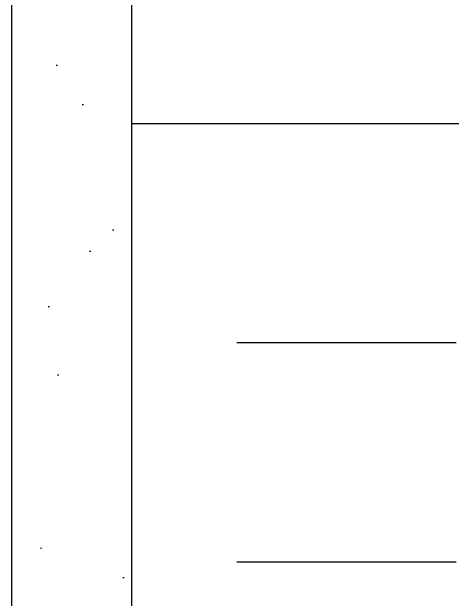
# Model space of a CAD drawing. Header units: inches. Extents: x 251.1 to 308.1, y 82.2 to 149.8.
# Drawn here: x 271.099 to 272.856, y 125.662 to 128.005 of the extents above; entities that cross this region are included whole.
import ezdxf

# ---------------------------------------------------------------- set-up
doc = ezdxf.new("R2010")
doc.units = ezdxf.units.IN
doc.header["$LTSCALE"] = 0.5
doc.header["$MEASUREMENT"] = 0
for name, color, linetype in [('HATCH', 12, 'Continuous'), ('LINE50', 5, 'Continuous'), ('LINE9', 9, 'Continuous')]:
    doc.layers.add(name, color=color, linetype=linetype)

msp = doc.modelspace()

# ---------------------------------------------------------------- hatches: boundary and pattern name
at = {"layer": 'HATCH'}
h = msp.add_hatch(dxfattribs=at)
h.set_pattern_fill('AR-SAND', color=256, scale=0.5, style=0)
h.set_pattern_definition([(142.5, (367.2201, -29.7721), (0.0314967, 0.963412), [0, -0.76, 0, -0.85, 0, -0.8125]), (172.5, (367.2201, -29.7721), (-0.884888, 1.411073), [0, -0.41, 0, -0.685, 0, -0.2625]), (212.5, (367.8351, -29.7721), (-1.557071, 0.0028295), [0, -0.25, 0, -0.9, 0, -1.175]), (222.5, (367.8351, -29.7721), (-1.503063, 0.438838), [0, -0.125, 0, -0.59, 0, -0.675])])
h.paths.add_polyline_path([(271.5781, 106.8106), (271.099, 106.8106), (271.0988, 132.3078), (271.5781, 132.3078)])
h = msp.add_hatch(dxfattribs=at)
h.set_pattern_fill('INSUL', color=256, scale=7, angle=180, style=0)
h.set_pattern_definition([(180, (281.6202, 122.3078), (-3e-16, -2.625), []), (180, (281.6202, 121.4328), (-3e-16, -2.625), [0.875, -0.875]), (180, (281.6202, 120.5578), (-3e-16, -2.625), [0.875, -0.875])])
h.paths.add_polyline_path([(274.2031, 132.3078), (271.5781, 132.3078), (271.5781, 122.8078), (272.0156, 122.8078), (272.0156, 123.3078), (273.5156, 123.3078), (273.5156, 122.8078), (274.2031, 122.8078)])

# ---------------------------------------------------------------- linework, layer by layer
at = {"layer": 'LINE50'}
msp.add_lwpolyline([(272.0156, 122.8078), (271.5781, 122.8078), (271.5781, 132.3078)], dxfattribs=at)
at = {"layer": 'LINE9'}
msp.add_line((271.099, 106.8106), (271.0988, 132.3078), dxfattribs=at)

doc.saveas('drawing.dxf')
